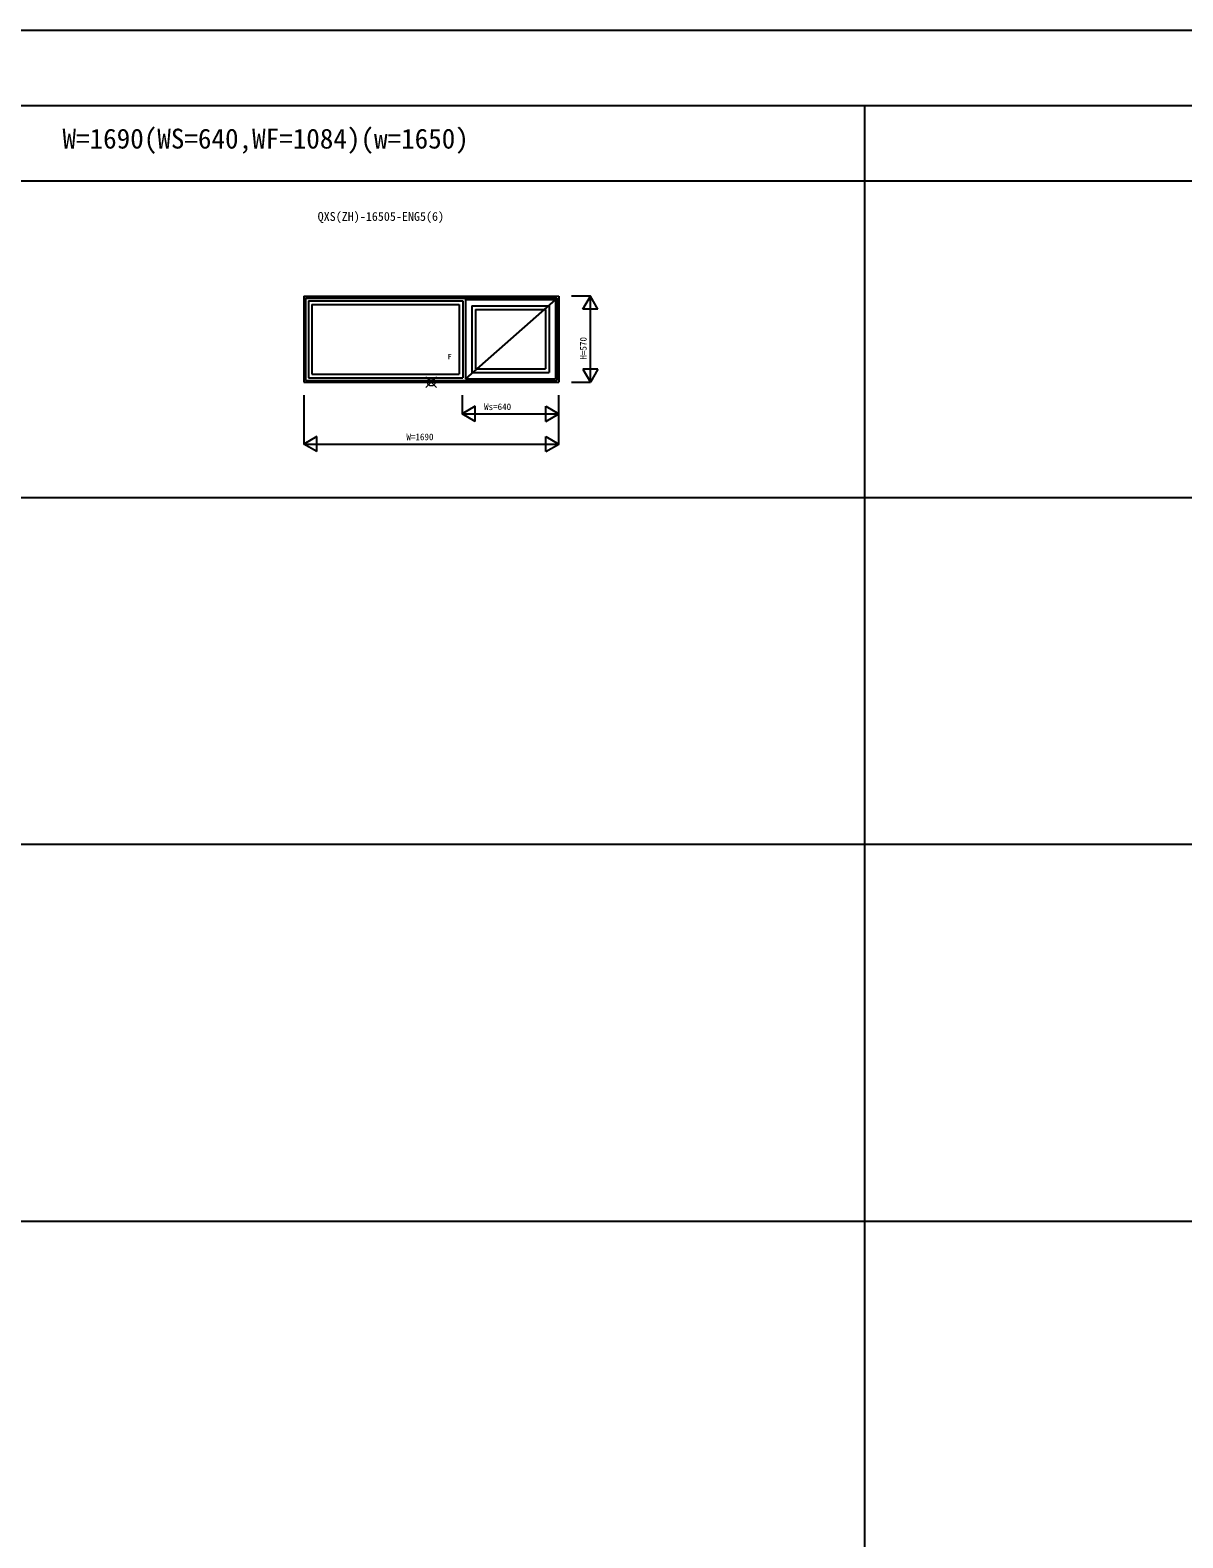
# Model space of a CAD drawing. Units: millimetres, scale not verified. Extents: x -13750 to 13750, y -10000 to 10000.
# Drawn here: x -1534 to 6108, y 0 to 10000 of the extents above; entities that cross this region are included whole.
import ezdxf
from ezdxf.enums import TextEntityAlignment as Align

# ---------------------------------------------------------------- set-up
doc = ezdxf.new("R2010")
doc.units = ezdxf.units.MM
doc.header["$LTSCALE"] = 50
for name, color, linetype in [('0-0_0', 3, 'Continuous'), ('0-1_YKK_A1', 4, 'Continuous'), ('0-4_YKK_F1', 7, 'Continuous'), ('0-6_YKK_N1', 2, 'Continuous')]:
    doc.layers.add(name, color=color, linetype=linetype)
doc.layers.add('0-5_YKK_IN', color=1, linetype='Continuous', lineweight=18)
doc.styles.add('ＭＳ ゴシック', font='')
doc.styles.get('ＭＳ ゴシック').set_extended_font_data('MS Gothic')

msp = doc.modelspace()

# ---------------------------------------------------------------- linework, layer by layer
at = {"layer": '0-1_YKK_A1'}
for p, q in [((280, 8235), (280, 7665)), ((280, 8235), (1970, 8235)), ((292, 8223), (292, 7677)), ((292, 8223), (1958, 8223)), ((310, 8205), (310, 7695)), ((310, 8205), (1334, 8205)), ((1334, 8205), (1334, 7695)), ((1352, 8213), (1352, 7687)), ((1948, 8213), (1352, 7687)), ((1352, 8213), (1948, 8213)), ((1948, 8213), (1948, 7687)), ((1958, 8223), (1958, 7677)), ((1970, 8235), (1970, 7665)), ((334, 8181), (334, 7719)), ((334, 8181), (1310, 8181)), ((1310, 8181), (1310, 7719)), ((1394, 8171), (1394, 7729)), ((1394, 8171), (1906, 8171)), ((1418, 8147), (1418, 7753)), ((1418, 8147), (1882, 8147)), ((1882, 8147), (1882, 7753)), ((1906, 8171), (1906, 7729)), ((334, 7719), (1310, 7719)), ((1394, 7729), (1906, 7729)), ((1418, 7753), (1882, 7753)), ((280, 7665), (1970, 7665)), ((292, 7677), (1958, 7677)), ((310, 7695), (1334, 7695)), ((1352, 7687), (1948, 7687))]:
    msp.add_line(p, q, dxfattribs=at)
at = {"layer": '0-4_YKK_F1'}
for p, q in [((-13750, 10000), (13750, 10000)), ((-13750, 9500), (13250, 9500)), ((4000, -10000), (4000, 9500)), ((-13750, 9000), (13250, 9000)), ((-13750, 6900), (13250, 6900)), ((-13750, 4600), (13250, 4600)), ((-13750, 2100), (13250, 2100))]:
    msp.add_line(p, q, dxfattribs=at)
at = {"layer": '0-5_YKK_IN'}
for p, q in [((1089.64, 7629.64), (1160.36, 7700.36)), ((1089.64, 7700.36), (1160.36, 7629.64))]:
    msp.add_line(p, q, dxfattribs=at)
msp.add_circle((1125, 7665), 25, dxfattribs=at)
at = {"layer": '0-6_YKK_N1'}
for p, q in [((2130, 8148.4), (2180, 8235)), ((2180, 7665), (2180, 8235)), ((2230, 8148.4), (2130, 8148.4)), ((2230, 7751.6), (2130, 7751.6)), ((2130, 7751.6), (2180, 7665)), ((2230, 7751.6), (2180, 7665)), ((2055, 7665), (2180, 7665)), ((280, 7580), (280, 7255)), ((1330, 7580), (1330, 7455)), ((1416.6, 7505), (1330, 7455)), ((1416.6, 7405), (1416.6, 7505)), ((1883.4, 7405), (1883.4, 7505)), ((1883.4, 7505), (1970, 7455)), ((1330, 7455), (1970, 7455)), ((1416.6, 7405), (1330, 7455)), ((1883.4, 7405), (1970, 7455)), ((366.6, 7305), (280, 7255)), ((366.6, 7205), (366.6, 7305)), ((1883.4, 7205), (1883.4, 7305)), ((280, 7255), (1970, 7255)), ((366.6, 7205), (280, 7255)), ((1883.4, 7205), (1970, 7255))]:
    msp.add_line(p, q, dxfattribs=at)
for points in [[(2230, 8148.4), (2180, 8235), (2055, 8235)], [(1883.4, 7305), (1970, 7255), (1970, 7580)]]:
    msp.add_lwpolyline(points, dxfattribs=at)

# ---------------------------------------------------------------- texts
at = {"layer": '0-0_0', "style": 'ＭＳ ゴシック'}
msp.add_text('W=1690(WS=640,WF=1084)(w=1650)', height=132, dxfattribs=at).set_placement((-1320, 9175), align=Align.BOTTOM_LEFT)
at = {"layer": '0-0_0', "color": 7, "style": 'ＭＳ ゴシック'}
msp.add_text('QXS(ZH)-16505-ENG5(6)', height=58.65, dxfattribs=at).set_placement((371.67, 8717.5), align=Align.BOTTOM_LEFT)
at = {"layer": '0-1_YKK_A1', "style": 'ＭＳ ゴシック'}
msp.add_text('F', height=36.66, dxfattribs=at).set_placement((1233.11, 7805), align=Align.BOTTOM_LEFT)
at = {"layer": '0-6_YKK_N1', "style": 'ＭＳ ゴシック'}
msp.add_text('H=570', height=43.99, rotation=90, dxfattribs=at).set_placement((2168, 7815), align=Align.BOTTOM_LEFT)
for s, p in [('Ws=640', (1475, 7467)), ('W=1690', (960, 7267))]:
    msp.add_text(s, height=43.99, dxfattribs=at).set_placement(p, align=Align.BOTTOM_LEFT)

doc.saveas('drawing.dxf')
